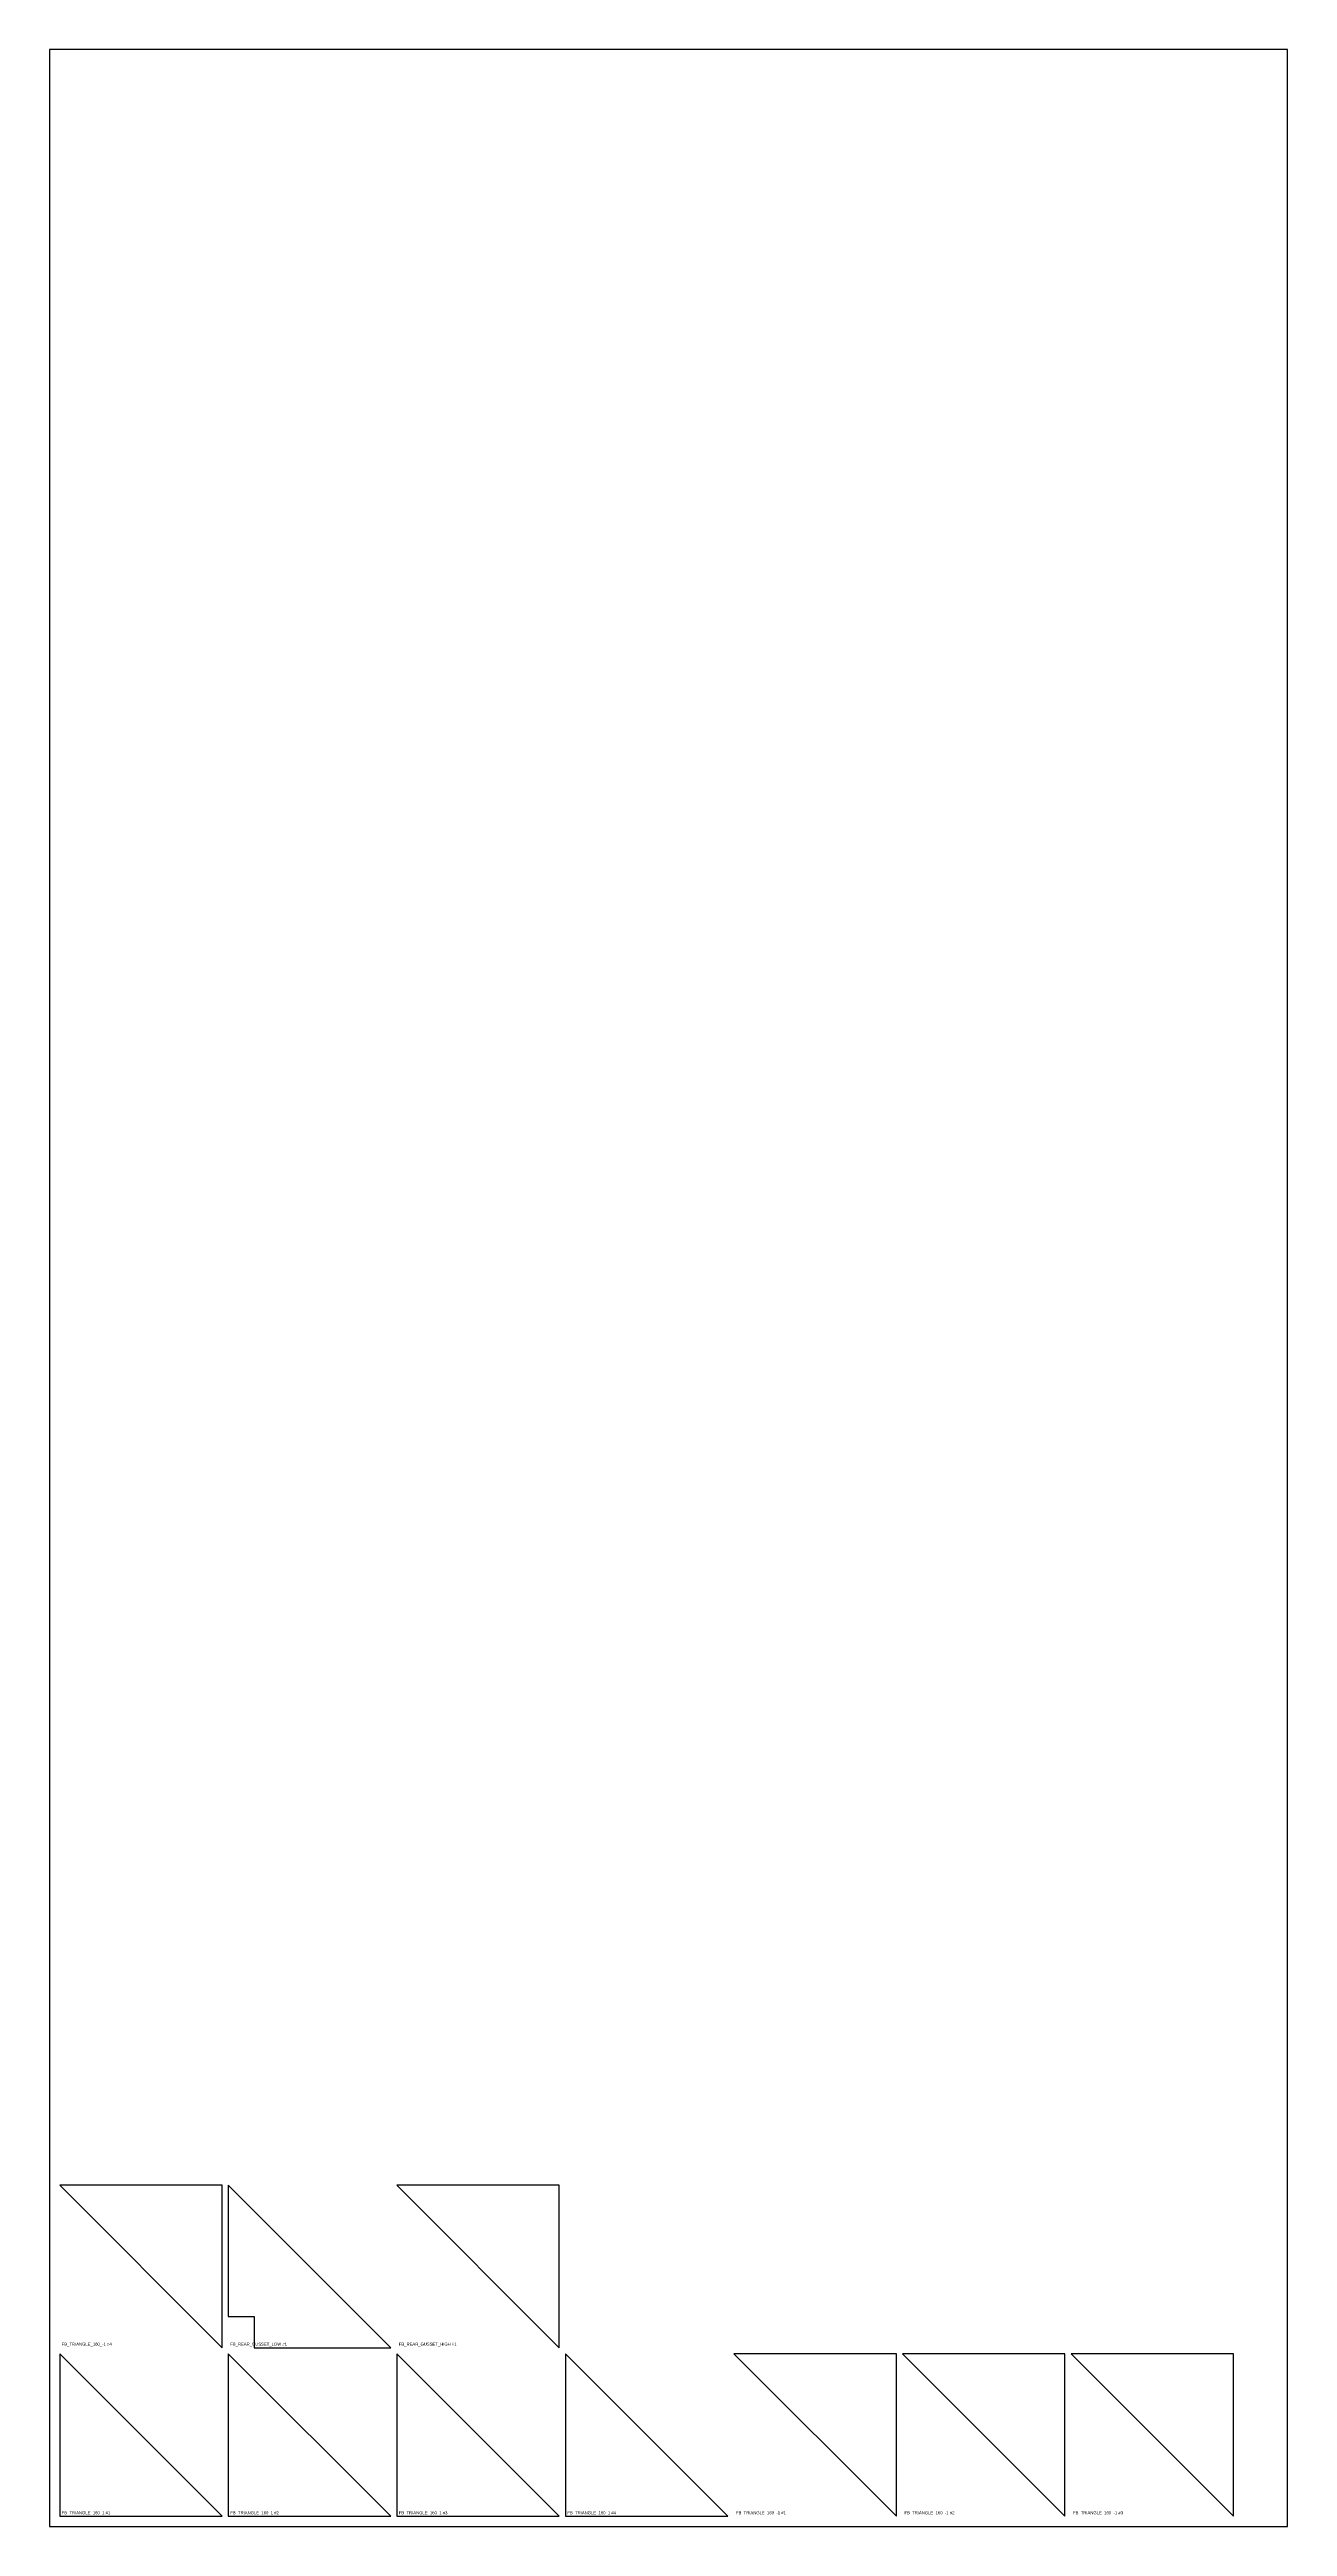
# Model space of a CAD drawing. Header units: millimetres. Extents: x 0 to 1219, y 0 to 2438.
import ezdxf

# ---------------------------------------------------------------- set-up
doc = ezdxf.new("R2010")
doc.units = ezdxf.units.MM
for name, color, linetype in [('CUT_OUTER', 7, 'Continuous'), ('PART_MARK_NO_CUT', 7, 'Continuous'), ('STOCK_NO_CUT', 7, 'Continuous')]:
    doc.layers.add(name, color=color, linetype=linetype)

msp = doc.modelspace()

# ---------------------------------------------------------------- linework, layer by layer
at = {"layer": 'CUT_OUTER'}
for points in [[(170, 336), (10, 336), (170, 176)], [(201.4, 176), (336, 176), (176, 336), (176, 206.8), (201.4, 206.8)], [(502, 336), (342, 336), (502, 176)], [(10, 10), (170, 10), (10, 170)], [(176, 10), (336, 10), (176, 170)], [(342, 10), (502, 10), (342, 170)], [(508, 10), (668, 10), (508, 170)], [(834, 170), (674, 170), (834, 10)], [(1000, 170), (840, 170), (1000, 10)], [(1166, 170), (1006, 170), (1166, 10)]]:
    msp.add_lwpolyline(points, close=True, dxfattribs=at)
at = {"layer": 'STOCK_NO_CUT'}
msp.add_lwpolyline([(0, 0), (1219.2, 0), (1219.2, 2438.4), (0, 2438.4)], close=True, dxfattribs=at)

# ---------------------------------------------------------------- texts
at = {"layer": 'PART_MARK_NO_CUT'}
for s, p in [('FB_TRIANGLE_160_-1 #4', (12, 178)), ('FB_REAR_GUSSET_LOW #1', (178, 178)), ('FB_REAR_GUSSET_HIGH #1', (344, 178)), ('FB_TRIANGLE_160_1 #1', (12, 12)), ('FB_TRIANGLE_160_1 #2', (178, 12)), ('FB_TRIANGLE_160_1 #3', (344, 12)), ('FB_TRIANGLE_160_1 #4', (510, 12)), ('FB_TRIANGLE_160_-1 #1', (676, 12)), ('FB_TRIANGLE_160_-1 #2', (842, 12)), ('FB_TRIANGLE_160_-1 #3', (1008, 12))]:
    msp.add_text(s, height=3, dxfattribs=at).set_placement(p)

doc.saveas('drawing.dxf')
